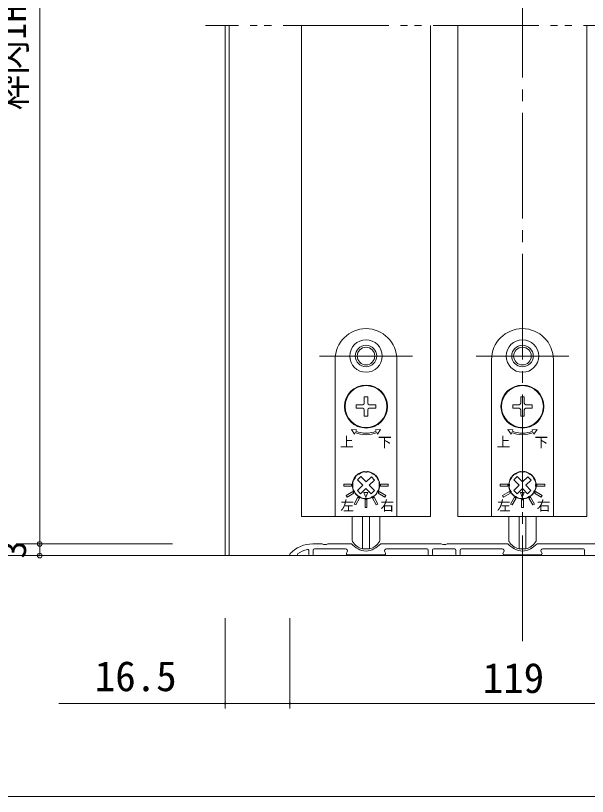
# Model space of a CAD drawing. Units: millimetres on the paper, enlarged 10 times, with parts at other scales. Extents: x -2000 to 2000, y -1385 to 1385.
# Drawn here: x -1198 to -711, y -68 to 598 of the extents above; entities that cross this region are included whole.
import ezdxf
from ezdxf.enums import TextEntityAlignment as Align

# ---------------------------------------------------------------- set-up
doc = ezdxf.new("R2010")
doc.units = ezdxf.units.MM
doc.header["$LTSCALE"] = 10
doc.header["$PDMODE"] = 32
doc.header["$PDSIZE"] = 4
for name, pattern in [('CHAIN2', [12, 9, -1, 1, -1]), ('DOUBLE_CHAIN2', [12.8, 9, -1, 0.6, -0.6, 0.6, -1]), ('USER1', [19.05, 12.7, -6.35])]:
    doc.linetypes.add(name, pattern=pattern)
for name, color, linetype, lineweight in [('1-0_H-SYM', 7, 'Continuous', 20), ('1-1_0', 7, 'Continuous', 20), ('2-0_18', 7, 'Continuous', 18)]:
    doc.layers.add(name, color=color, linetype=linetype, lineweight=lineweight)
doc.styles.add('ＭＳ ゴシック', font='')
doc.styles.get('ＭＳ ゴシック').set_extended_font_data('MS Gothic')

msp = doc.modelspace()

# ---------------------------------------------------------------- linework, layer by layer
at = {"layer": '1-0_H-SYM'}
msp.add_lwpolyline([(380, -67.5), (-1950, -67.5), (-1950, 1335)], dxfattribs=at)
at = {"layer": '1-1_0'}
msp.add_lwpolyline([(380, -67.5), (-1950, -67.5), (-1950, 1335)], dxfattribs=at)
at = {"layer": '2-0_18', "color": 4, "linetype": 'CHAIN2', "lineweight": 9}
msp.add_line((-765.86, 1114.75), (-765.86, 64.27), dxfattribs=at)
at = {"layer": '2-0_18', "color": 4, "lineweight": 9}
for p, q in [((-1177.26, 961.42), (-1177.26, 147.6)), ((-1197.26, 147.6), (-1064.19, 147.6)), ((-1177.26, 147.6), (-1177.26, 137.6)), ((-1019.19, 137.6), (-1323.94, 137.6)), ((-1197.26, 137.6), (-1064.19, 137.6))]:
    msp.add_line(p, q, dxfattribs=at)
at = {"layer": '2-0_18', "linetype": 'DOUBLE_CHAIN2', "lineweight": 20}
msp.add_line((-495.86, 589.27), (-1035.86, 589.27), dxfattribs=at)
at = {"layer": '2-0_18', "lineweight": 20}
for p, q in [((-1019.19, 589.27), (-1019.19, 137.6)), ((-1015.86, 589.27), (-1015.86, 137.6)), ((-954.19, 589.27), (-954.19, 170.94)), ((-844.19, 589.27), (-844.19, 170.94)), ((-820.86, 589.27), (-820.86, 170.94)), ((-710.86, 589.27), (-710.86, 170.94)), ((-954.19, 170.94), (-844.19, 170.94)), ((-820.86, 170.94), (-710.86, 170.94)), ((-512.52, 137.6), (-1019.19, 137.6)), ((-1019.19, 84.27), (-1019.19, 7.38)), ((-964.15, 84.27), (-964.15, 7.38)), ((-964.15, 84.27), (-964.15, 7.38)), ((-1160.86, 11.55), (-1002.52, 11.55)), ((-1002.52, 11.55), (-827.52, 11.55)), ((-827.52, 11.55), (-567.56, 11.55))]:
    msp.add_line(p, q, dxfattribs=at)
at = {"layer": '2-0_18', "color": 2, "linetype": 'USER1'}
for p, q in [((-938.69, 307.6), (-859.69, 307.6)), ((-805.36, 307.6), (-726.36, 307.6))]:
    msp.add_line(p, q, dxfattribs=at)
at = {"layer": '2-0_18'}
for p, q in [((-925.52, 304.6), (-925.52, 170.94)), ((-872.86, 170.94), (-872.86, 304.6)), ((-792.19, 304.6), (-792.19, 170.94)), ((-739.52, 170.94), (-739.52, 304.6)), ((-897.69, 272.94), (-900.69, 272.94)), ((-900.69, 267.44), (-900.69, 272.94)), ((-897.69, 267.44), (-897.69, 272.94)), ((-764.36, 272.94), (-767.36, 272.94)), ((-767.36, 267.44), (-767.36, 272.94)), ((-764.36, 267.44), (-764.36, 272.94)), ((-890.86, 266.1), (-896.36, 266.1)), ((-890.86, 266.1), (-890.86, 263.1)), ((-757.52, 266.1), (-763.02, 266.1)), ((-757.52, 266.1), (-757.52, 263.1)), ((-902.02, 263.1), (-907.52, 263.1)), ((-900.69, 256.27), (-900.69, 261.77)), ((-897.69, 256.27), (-897.69, 261.77)), ((-890.86, 263.1), (-896.36, 263.1)), ((-768.69, 263.1), (-774.19, 263.1)), ((-767.36, 256.27), (-767.36, 261.77)), ((-764.36, 256.27), (-764.36, 261.77)), ((-757.52, 263.1), (-763.02, 263.1)), ((-897.69, 256.27), (-900.69, 256.27)), ((-764.36, 256.27), (-767.36, 256.27)), ((-902.02, 197.64), (-906.44, 202.17)), ((-899.16, 200.43), (-894.62, 204.85)), ((-768.69, 197.64), (-773.11, 202.17)), ((-765.82, 200.43), (-761.29, 204.85)), ((-906.55, 193.21), (-902.02, 197.64)), ((-903.76, 190.35), (-906.55, 193.21)), ((-903.76, 190.35), (-899.23, 194.77)), ((-894.8, 190.24), (-899.23, 194.77)), ((-891.94, 193.04), (-894.8, 190.24)), ((-773.22, 193.21), (-768.69, 197.64)), ((-770.42, 190.35), (-773.22, 193.21)), ((-770.42, 190.35), (-765.89, 194.77)), ((-761.47, 190.24), (-765.89, 194.77)), ((-758.61, 193.04), (-761.47, 190.24)), ((-925.52, 170.94), (-872.86, 170.94)), ((-910.86, 150.49), (-910.86, 170.94)), ((-902.11, 170.94), (-902.11, 143.42)), ((-896.27, 170.94), (-896.27, 143.42)), ((-887.52, 170.94), (-887.52, 150.49)), ((-792.19, 170.94), (-739.52, 170.94)), ((-777.52, 150.49), (-777.52, 170.94)), ((-768.77, 170.94), (-768.77, 143.42)), ((-762.94, 170.94), (-762.94, 143.42)), ((-754.19, 170.94), (-754.19, 150.49)), ((-944.57, 147.6), (-936.69, 147.6)), ((-911.69, 147.6), (-931.69, 147.6)), ((-886.69, 147.6), (-835.02, 147.6)), ((-778.36, 147.6), (-830.02, 147.6)), ((-753.36, 147.6), (-701.69, 147.6)), ((-947.86, 141.83), (-947.86, 138.6)), ((-944.19, 138.6), (-944.19, 142.27)), ((-943.19, 143.27), (-916.59, 143.27)), ((-934.52, 143.27), (-916.59, 143.27)), ((-915.72, 139.77), (-915.14, 140.77)), ((-902.11, 143.42), (-896.27, 143.42)), ((-882.66, 139.77), (-883.23, 140.77)), ((-847.19, 143.27), (-881.79, 143.27)), ((-846.19, 142.27), (-846.19, 138.6)), ((-842.52, 138.6), (-842.52, 142.27)), ((-823.52, 143.27), (-841.52, 143.27)), ((-822.52, 138.6), (-822.52, 142.27)), ((-818.86, 142.27), (-818.86, 138.6)), ((-817.86, 143.27), (-783.26, 143.27)), ((-801.19, 143.27), (-783.26, 143.27)), ((-782.39, 139.77), (-781.81, 140.77)), ((-768.77, 143.42), (-762.94, 143.42)), ((-749.32, 139.77), (-749.9, 140.77)), ((-713.86, 143.27), (-748.46, 143.27)), ((-712.86, 142.27), (-712.86, 138.6)), ((-963.19, 137.6), (-958.52, 137.6)), ((-957.52, 138.6), (-957.52, 139.13)), ((-946.86, 137.6), (-945.19, 137.6)), ((-914.86, 138.27), (-899.19, 138.27)), ((-883.52, 138.27), (-899.19, 138.27)), ((-845.19, 137.6), (-843.52, 137.6)), ((-819.86, 137.6), (-821.52, 137.6)), ((-781.52, 138.27), (-765.86, 138.27)), ((-750.19, 138.27), (-765.86, 138.27)), ((-711.86, 137.6), (-710.19, 137.6))]:
    msp.add_line(p, q, dxfattribs=at)
for points in [[(-902.02, 266.1), (-907.52, 266.1), (-907.52, 263.1)], [(-768.69, 266.1), (-774.19, 266.1), (-774.19, 263.1)], [(-907.86, 243.66), (-907.35, 244.89), (-911.68, 244.9), (-908.89, 241.2), (-908.37, 242.43)], [(-890.01, 242.43), (-889.5, 241.2), (-886.7, 244.9), (-891.03, 244.89), (-890.52, 243.66)], [(-774.53, 243.66), (-774.02, 244.89), (-778.35, 244.9), (-775.55, 241.2), (-775.04, 242.43)], [(-756.67, 242.43), (-756.16, 241.2), (-753.36, 244.9), (-757.69, 244.89), (-757.18, 243.66)], [(-899.16, 200.43), (-903.58, 204.96), (-906.44, 202.17)], [(-891.94, 193.04), (-896.36, 197.57), (-891.83, 201.99), (-894.62, 204.85)], [(-765.82, 200.43), (-770.25, 204.96), (-773.11, 202.17)], [(-758.61, 193.04), (-763.03, 197.57), (-758.5, 201.99), (-761.29, 204.85)]]:
    msp.add_lwpolyline(points, dxfattribs=at)
for points in [[(-918.19, 196.77), (-911.52, 196.77), (-911.52, 198.44), (-918.19, 198.44)], [(-880.19, 198.44), (-886.86, 198.44), (-886.86, 196.77), (-880.19, 196.77)], [(-784.86, 196.77), (-778.19, 196.77), (-778.19, 198.44), (-784.86, 198.44)], [(-746.86, 198.44), (-753.52, 198.44), (-753.52, 196.77), (-746.86, 196.77)], [(-915.23, 187.38), (-909.45, 190.71), (-910.29, 192.16), (-916.06, 188.82)], [(-907.97, 180.73), (-904.64, 186.5), (-906.08, 187.34), (-909.41, 181.56)], [(-899.32, 187.27), (-897.6, 191.25), (-900.93, 191.29)], [(-888.97, 181.56), (-892.3, 187.34), (-893.75, 186.5), (-890.41, 180.73)], [(-882.32, 188.82), (-888.09, 192.16), (-888.93, 190.71), (-883.15, 187.38)], [(-781.9, 187.38), (-776.12, 190.71), (-776.95, 192.16), (-782.73, 188.82)], [(-774.64, 180.73), (-771.3, 186.5), (-772.75, 187.34), (-776.08, 181.56)], [(-765.98, 187.27), (-764.27, 191.25), (-767.6, 191.29)], [(-755.64, 181.56), (-758.97, 187.34), (-760.41, 186.5), (-757.08, 180.73)], [(-748.99, 188.82), (-754.76, 192.16), (-755.59, 190.71), (-749.82, 187.38)], [(-898.36, 185.27), (-900.02, 185.27), (-900.02, 178.6), (-898.36, 178.6)], [(-765.02, 185.27), (-766.69, 185.27), (-766.69, 178.6), (-765.02, 178.6)]]:
    msp.add_lwpolyline(points, close=True, dxfattribs=at)
for centre, radius in [((-899.19, 307.6), 13.83), ((-765.86, 307.6), 13.83), ((-899.19, 307.6), 9.17), ((-899.19, 307.6), 7.5), ((-765.86, 307.6), 9.17), ((-765.86, 307.6), 7.5), ((-899.19, 264.6), 18.33), ((-899.19, 264.6), 17.83), ((-765.86, 264.6), 18.33), ((-765.86, 264.6), 17.83)]:
    msp.add_circle(centre, radius, dxfattribs=at)
at = {"layer": '2-0_18', "lineweight": 20}
for centre in [(-1019.19, 11.55), (-964.15, 11.55)]:
    msp.add_circle(centre, 0.521, dxfattribs=at)
at = {"layer": '2-0_18'}
for centre, radius, start, end in [((-899.19, 304.6), 26.33, 0, 180), ((-765.86, 304.6), 26.33, 0, 180), ((-902.02, 267.44), 1.33, 270, 360), ((-896.36, 267.44), 1.33, 180, 270), ((-768.69, 267.44), 1.33, 270, 360), ((-763.02, 267.44), 1.33, 180, 270), ((-902.02, 261.77), 1.33, 360, 90), ((-896.36, 261.77), 1.33, 90, 180), ((-768.69, 261.77), 1.33, 360, 90), ((-763.02, 261.77), 1.33, 90, 180), ((-899.19, 264.6), 24, 247.5, 292.5), ((-899.19, 264.6), 22.67, 247.5, 292.5), ((-765.86, 264.6), 24, 247.5, 292.5), ((-765.86, 264.6), 22.67, 247.5, 292.5), ((-899.19, 197.6), 11.67, 98.90298, 201.09702), ((-899.19, 197.6), 11.5, 130.42431, 138.17431), ((-904.49, 203.82), 3.33, 99.87866, 130.42431), ((-899.19, 197.6), 11.17, 116.90028, 121.69834), ((-901.74, 205.36), 3.33, 108.17431, 138.71996), ((-899.19, 197.6), 11.5, 100.42431, 108.17431), ((-900.67, 205.63), 3.33, 69.87866, 100.42431), ((-900.64, 206.82), 2.33, 72.61143, 98.90298), ((-899.19, 211.44), 2.5, 252.61143, 287.38857), ((-899.19, 197.6), 11.17, 86.90028, 91.69834), ((-897.52, 205.6), 3.33, 78.17431, 108.71996), ((-897.75, 206.82), 2.33, 81.09702, 107.38857), ((-899.19, 197.6), 11.67, 338.90298, 81.09702), ((-899.19, 197.6), 11.5, 70.42431, 78.17431), ((-896.45, 205.3), 3.33, 39.87866, 70.42431), ((-899.19, 197.6), 11.17, 56.90028, 61.69834), ((-893.74, 203.69), 3.33, 48.17431, 78.71996), ((-765.86, 197.6), 11.67, 98.90298, 201.09702), ((-765.86, 197.6), 11.5, 130.42431, 138.17431), ((-771.15, 203.82), 3.33, 99.87866, 130.42431), ((-765.86, 197.6), 11.17, 116.90028, 121.69834), ((-768.4, 205.36), 3.33, 108.17431, 138.71996), ((-765.86, 197.6), 11.5, 100.42431, 108.17431), ((-767.33, 205.63), 3.33, 69.87866, 100.42431), ((-767.3, 206.82), 2.33, 72.61143, 98.90298), ((-765.86, 211.44), 2.5, 252.61143, 287.38857), ((-765.86, 197.6), 11.17, 86.90028, 91.69834), ((-764.18, 205.6), 3.33, 78.17431, 108.71996), ((-764.41, 206.82), 2.33, 81.09702, 107.38857), ((-765.86, 197.6), 11.67, 338.90298, 81.09702), ((-765.86, 197.6), 11.5, 70.42431, 78.17431), ((-763.12, 205.3), 3.33, 39.87866, 70.42431), ((-765.86, 197.6), 11.17, 56.90028, 61.69834), ((-760.41, 203.69), 3.33, 48.17431, 78.71996), ((-907.18, 199.28), 3.33, 168.17431, 198.71996), ((-899.19, 197.6), 11.5, 160.42431, 168.17431), ((-906.89, 200.34), 3.33, 129.87866, 160.42431), ((-899.19, 197.6), 11.17, 146.90028, 151.69834), ((-905.28, 203.05), 3.33, 138.17431, 168.71996), ((-899.19, 197.6), 11.5, 40.42431, 48.17431), ((-892.97, 202.9), 3.33, 9.87866, 40.42431), ((-899.19, 197.6), 11.17, 26.90028, 31.69834), ((-891.43, 200.15), 3.33, 18.17431, 48.71996), ((-899.19, 197.6), 11.5, 10.42431, 18.17431), ((-891.16, 199.08), 3.33, 339.87866, 10.42431), ((-773.85, 199.28), 3.33, 168.17431, 198.71996), ((-765.86, 197.6), 11.5, 160.42431, 168.17431), ((-773.55, 200.34), 3.33, 129.87866, 160.42431), ((-765.86, 197.6), 11.17, 146.90028, 151.69834), ((-771.94, 203.05), 3.33, 138.17431, 168.71996), ((-765.86, 197.6), 11.5, 40.42431, 48.17431), ((-759.64, 202.9), 3.33, 9.87866, 40.42431), ((-765.86, 197.6), 11.17, 26.90028, 31.69834), ((-758.1, 200.15), 3.33, 18.17431, 48.71996), ((-765.86, 197.6), 11.5, 10.42431, 18.17431), ((-757.83, 199.08), 3.33, 339.87866, 10.42431), ((-907.22, 196.12), 3.33, 159.87866, 190.42431), ((-899.19, 197.6), 11.5, 190.42431, 198.17431), ((-899.19, 197.6), 11.17, 176.90028, 181.69834), ((-906.95, 195.06), 3.33, 198.17431, 228.71996), ((-907.9, 194.24), 2.33, 201.09702, 227.38857), ((-891.5, 194.87), 3.33, 309.87866, 340.42431), ((-890.48, 194.24), 2.33, 312.61143, 338.90298), ((-899.19, 197.6), 11.5, 340.42431, 348.17431), ((-899.19, 197.6), 11.17, 356.90028, 1.69834), ((-891.2, 195.93), 3.33, 348.17431, 18.71996), ((-773.89, 196.12), 3.33, 159.87866, 190.42431), ((-765.86, 197.6), 11.5, 190.42431, 198.17431), ((-765.86, 197.6), 11.17, 176.90028, 181.69834), ((-773.62, 195.06), 3.33, 198.17431, 228.71996), ((-774.56, 194.24), 2.33, 201.09702, 227.38857), ((-758.16, 194.87), 3.33, 309.87866, 340.42431), ((-757.15, 194.24), 2.33, 312.61143, 338.90298), ((-765.86, 197.6), 11.5, 340.42431, 348.17431), ((-765.86, 197.6), 11.17, 356.90028, 1.69834), ((-757.86, 195.93), 3.33, 348.17431, 18.71996), ((-911.17, 190.69), 2.5, 12.61143, 47.38857), ((-899.19, 197.6), 11.17, 206.90028, 211.69834), ((-906.45, 191.74), 2.33, 192.61143, 218.90298), ((-905.41, 192.31), 3.33, 189.87866, 220.42431), ((-899.19, 197.6), 11.67, 218.90298, 321.09702), ((-899.19, 197.6), 11.5, 220.42431, 228.17431), ((-904.64, 191.52), 3.33, 228.17431, 258.71996), ((-899.19, 197.6), 11.17, 236.90028, 241.69834), ((-901.93, 189.91), 3.33, 219.87866, 250.42431), ((-899.19, 197.6), 11.5, 250.42431, 258.17431), ((-900.86, 189.61), 3.33, 258.17431, 288.71996), ((-899.19, 197.6), 11.17, 266.90028, 271.69834), ((-897.71, 189.57), 3.33, 249.87866, 280.42431), ((-899.19, 197.6), 11.5, 280.42431, 288.17431), ((-896.64, 189.84), 3.33, 288.17431, 318.71996), ((-899.19, 197.6), 11.17, 296.90028, 301.69834), ((-893.89, 191.39), 3.33, 279.87866, 310.42431), ((-899.19, 197.6), 11.5, 310.42431, 318.17431), ((-893.1, 192.16), 3.33, 318.17431, 348.71996), ((-891.93, 191.74), 2.33, 321.09702, 347.38857), ((-899.19, 197.6), 11.17, 326.90028, 331.69834), ((-887.21, 190.69), 2.5, 132.61143, 167.38857), ((-777.84, 190.69), 2.5, 12.61143, 47.38857), ((-765.86, 197.6), 11.17, 206.90028, 211.69834), ((-773.12, 191.74), 2.33, 192.61143, 218.90298), ((-772.07, 192.31), 3.33, 189.87866, 220.42431), ((-765.86, 197.6), 11.67, 218.90298, 321.09702), ((-765.86, 197.6), 11.5, 220.42431, 228.17431), ((-771.3, 191.52), 3.33, 228.17431, 258.71996), ((-765.86, 197.6), 11.17, 236.90028, 241.69834), ((-768.59, 189.91), 3.33, 219.87866, 250.42431), ((-765.86, 197.6), 11.5, 250.42431, 258.17431), ((-767.53, 189.61), 3.33, 258.17431, 288.71996), ((-765.86, 197.6), 11.17, 266.90028, 271.69834), ((-764.38, 189.57), 3.33, 249.87866, 280.42431), ((-765.86, 197.6), 11.5, 280.42431, 288.17431), ((-763.31, 189.84), 3.33, 288.17431, 318.71996), ((-765.86, 197.6), 11.17, 296.90028, 301.69834), ((-760.56, 191.39), 3.33, 279.87866, 310.42431), ((-765.86, 197.6), 11.5, 310.42431, 318.17431), ((-759.77, 192.16), 3.33, 318.17431, 348.71996), ((-758.59, 191.74), 2.33, 321.09702, 347.38857), ((-765.86, 197.6), 11.17, 326.90028, 331.69834), ((-753.88, 190.69), 2.5, 132.61143, 167.38857), ((-944.57, 120.94), 26.67, 90, 136.50339), ((-934.19, 151.96), 5.02, 240.13717, 299.86283), ((-896.17, 162.72), 21.67, 224.26307, 261.9973), ((-909.19, 150.49), 1.67, 180, 210.56067), ((-899.14, 156.42), 13.33, 210.56067, 257.16143), ((-902.21, 162.72), 21.67, 278.0027, 315.73693), ((-899.24, 156.42), 13.33, 282.83857, 329.43933), ((-889.19, 150.49), 1.67, 329.43933, 360), ((-832.52, 151.96), 5.02, 240.13717, 299.86283), ((-762.84, 162.72), 21.67, 224.26307, 261.9973), ((-775.86, 150.49), 1.67, 180, 210.56067), ((-765.81, 156.42), 13.33, 210.56067, 257.16143), ((-768.87, 162.72), 21.67, 278.0027, 315.73693), ((-765.9, 156.42), 13.33, 282.83857, 329.43933), ((-755.86, 150.49), 1.67, 329.43933, 360), ((-944.57, 120.94), 22.33, 101.58901, 125.44735), ((-948.86, 141.83), 1, 0, 101.58901), ((-943.19, 142.27), 1, 90, 180), ((-916.59, 141.6), 1.67, 330, 90), ((-914.86, 139.27), 1, 150, 270), ((-883.52, 139.27), 1, 270, 30), ((-881.79, 141.6), 1.67, 90, 210), ((-847.19, 142.27), 1, 0, 90), ((-841.52, 142.27), 1, 90, 180), ((-823.52, 142.27), 1, 0, 90), ((-817.86, 142.27), 1, 90, 180), ((-783.26, 141.6), 1.67, 330, 90), ((-781.52, 139.27), 1, 150, 270), ((-750.19, 139.27), 1, 270, 30), ((-748.46, 141.6), 1.67, 90, 210), ((-713.86, 142.27), 1, 0, 90), ((-963.19, 138.6), 1, 136.50339, 270), ((-958.52, 138.6), 1, 270, 0), ((-946.86, 138.6), 1, 180, 270), ((-945.19, 138.6), 1, 270, 0), ((-845.19, 138.6), 1, 180, 270), ((-843.52, 138.6), 1, 270, 0), ((-821.52, 138.6), 1, 180, 270), ((-819.86, 138.6), 1, 270, 0), ((-711.86, 138.6), 1, 180, 270)]:
    msp.add_arc(centre, radius, start, end, dxfattribs=at)
at = {"layer": '2-0_18', "lineweight": 20}
for start, end in [(0, 180), (180, 0)]:
    msp.add_arc((-964.15, 11.55), 0.521, start, end, dxfattribs=at)
at = {"layer": '2-0_18', "color": 4}
for p in [(-1177.26, 147.6), (-1177.26, 137.6)]:
    msp.add_point(p, dxfattribs=at)

# ---------------------------------------------------------------- texts
at = {"layer": '2-0_18', "style": 'ＭＳ ゴシック'}
for s, p in [('枠内IH:1,985', (-1182.26, 517.01)), ('3', (-1182.26, 135.1))]:
    msp.add_text(s, height=21.99, rotation=90, dxfattribs=at).set_placement(p, align=Align.BOTTOM_LEFT)
for s, height, p in [('上', 8.55, (-921.27, 227.54)), ('上', 8.55, (-787.93, 227.54)), ('下', 8.55, (-888.95, 227.29)), ('下', 8.55, (-755.61, 227.29)), ('左', 8.55, (-920.96, 173.36)), ('右', 8.55, (-886.98, 173.28)), ('左', 8.55, (-787.62, 173.36)), ('右', 8.55, (-753.64, 173.28)), ('16.5', 25.66, (-1130.36, 14.43)), ('119', 25.66, (-799.73, 12.88))]:
    msp.add_text(s, height=height, dxfattribs=at).set_placement(p, align=Align.BOTTOM_LEFT)

doc.saveas('drawing.dxf')
